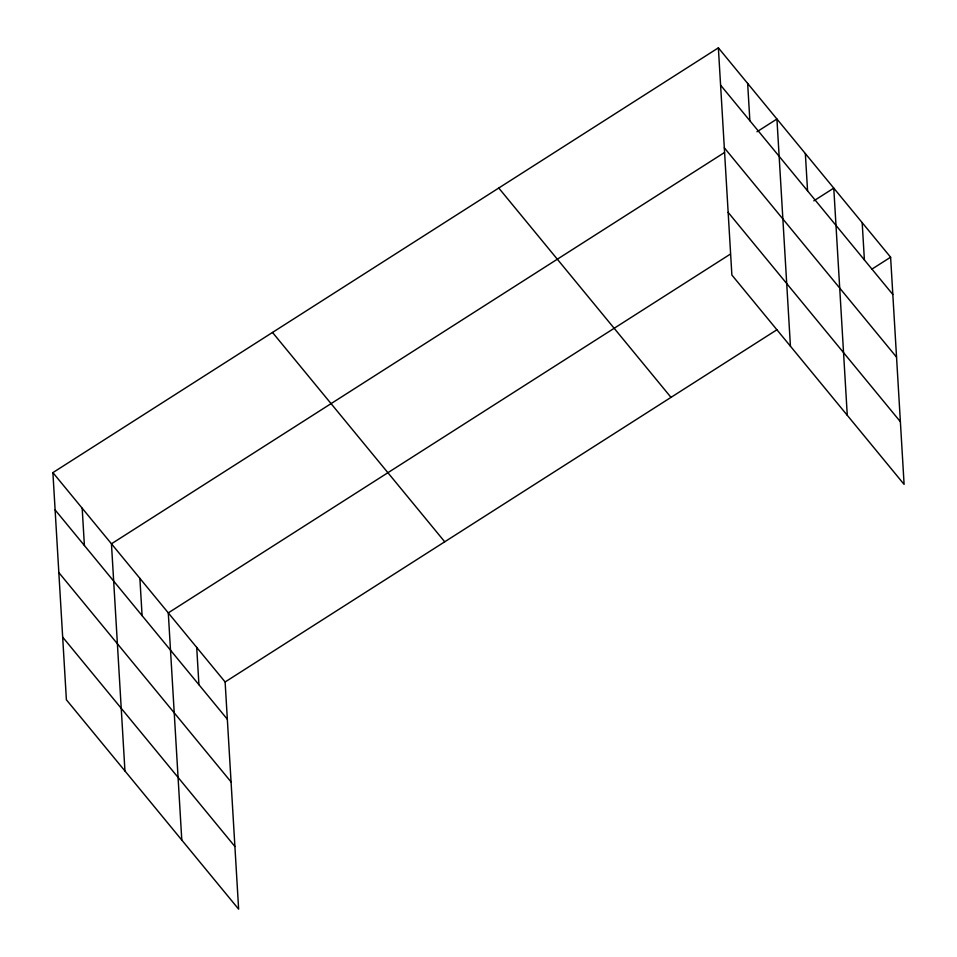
<?xml version="1.0" encoding="UTF-8"?>
<svg xmlns="http://www.w3.org/2000/svg" width="957" height="957" viewBox="0 0 957 957"><rect width="100%" height="100%" fill="white"/><g stroke="black" fill="none" stroke-linecap="round" stroke-linejoin="round"><path stroke-width="1.44" d="M52.898 472.614L225.122 681.97L238.628 909.15L66.392 699.794L52.898 472.614L718.372 47.85L890.608 257.206L904.102 484.386L731.878 275.03L718.372 47.85M724.533 152.486L111.455 543.803L124.948 770.983M756.975 131.767L776.928 119.027L790.434 346.207M730.203 254.215L168.288 612.887L181.794 840.067M813.809 200.862L833.774 188.11L847.268 415.29M225.122 681.97L777.06 329.675M871.887 269.144L890.608 257.206M720.597 85.149L892.821 294.493M724.317 147.809L896.542 357.152M728.145 212.37L900.381 421.714M498.764 188.027L671.001 397.37M272.506 332.45L444.73 541.794M55.111 509.914L227.347 719.269M58.832 572.573L231.068 781.929M62.672 637.135L234.896 846.49M862.185 222.658L864.398 259.957M805.351 153.575L807.564 190.862M747.656 83.438L749.869 120.738M196.711 647.434L198.924 684.722M139.878 578.339L142.091 615.638M82.182 508.215L84.395 545.502"/></g></svg>
